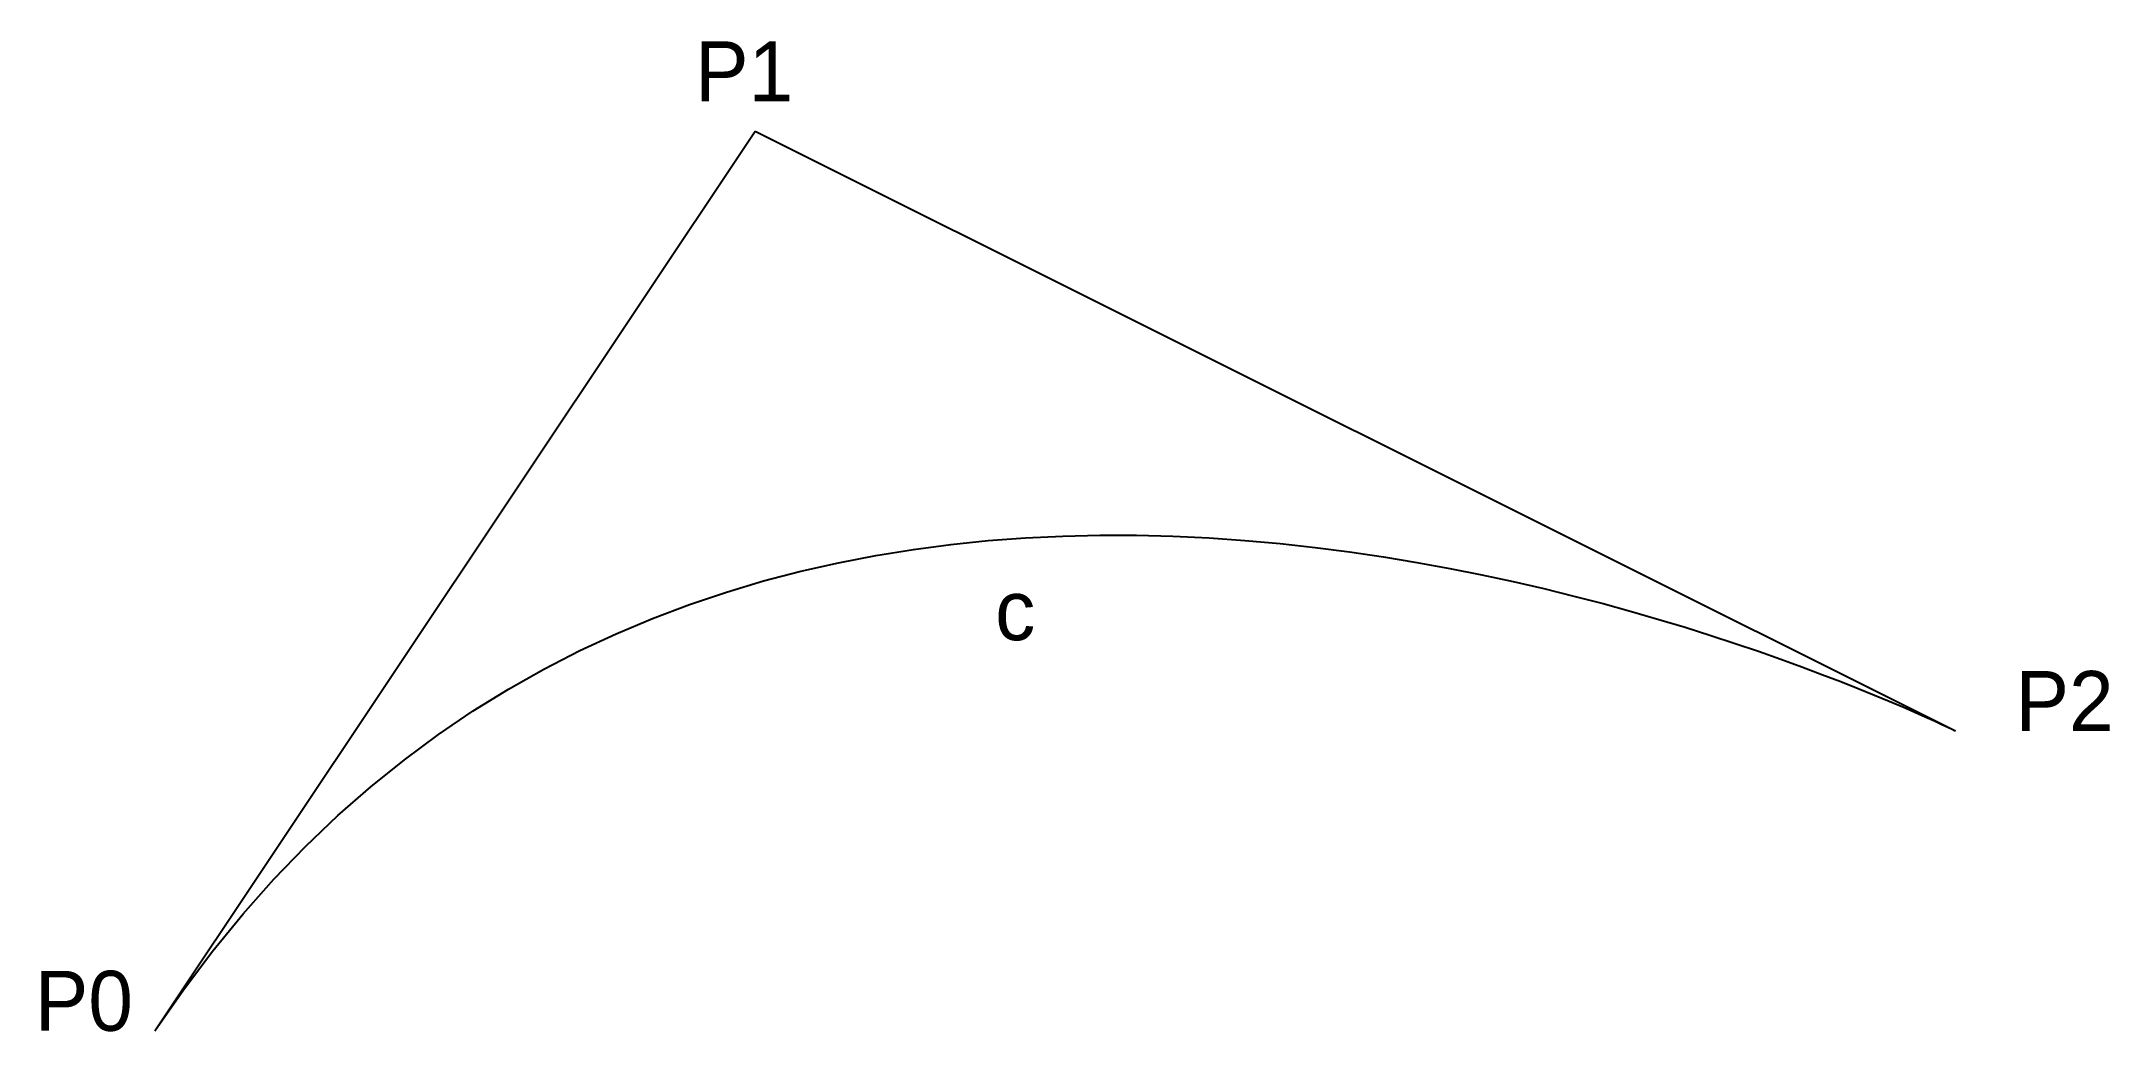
# Model space of a CAD drawing. Header units: millimetres. Extents: x 6.2 to 75.1, y 0 to 33.
import ezdxf

# ---------------------------------------------------------------- set-up
doc = ezdxf.new("R2010")
doc.units = ezdxf.units.MM
doc.layers.get('0').update_dxf_attribs({"lineweight": 25, "true_color": 0x000000})
doc.styles.add('textstyle0', font='')
doc.styles.add('textstyle1', font='')
doc.styles.add('textstyle2', font='')
doc.styles.add('textstyle3', font='')
doc.styles.get('textstyle0').set_extended_font_data('Arimo')
doc.styles.get('textstyle1').set_extended_font_data('Arimo')
doc.styles.get('textstyle2').set_extended_font_data('Arimo')
doc.styles.get('textstyle3').set_extended_font_data('Arimo')

msp = doc.modelspace()

# ---------------------------------------------------------------- linework, layer by layer
for p, q in [((10, 0), (30, 30)), ((30, 30), (70, 10))]:
    msp.add_line(p, q)
msp.add_open_spline([(10, 0), (30, 30), (70, 10), (70, 10)], degree=3)

# ---------------------------------------------------------------- texts
at = {"char_height": 1, "attachment_point": 7}
for s, insert, style in [('\\H2;P\\S^1;', (28, 31), 'textstyle2'), ('\\H2;c', (38, 13), 'textstyle0'), ('\\H2;P\\S^2;', (72, 10), 'textstyle1'), ('\\H2;P\\S^0;', (6, 0), 'textstyle3')]:
    msp.add_mtext(s, dxfattribs=dict(at, insert=insert, style=style))

doc.saveas('drawing.dxf')
